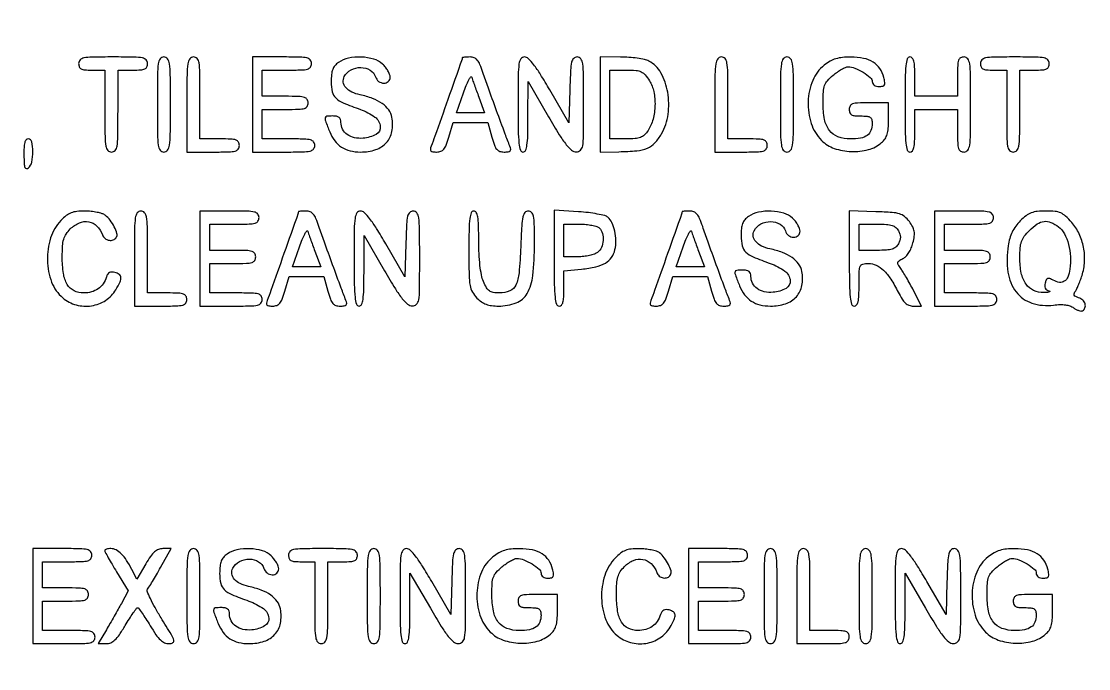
# Model space of a CAD drawing. Extents: x 0 to 1066, y 0 to 761.
# Drawn here: x 834.96 to 862.5, y 663.21 to 679.92 of the extents above; entities that cross this region are included whole.
import ezdxf

# ---------------------------------------------------------------- set-up
doc = ezdxf.new("R2010")
doc.units = 0
doc.header["$MEASUREMENT"] = 0

msp = doc.modelspace()

# ---------------------------------------------------------------- linework, layer by layer
msp.add_lwpolyline([(183.390323, 95.266879, 0.000001), (192.989143, 95.254457, 0.000118)], format="xyb")
for points in [[(409.06215, 749.15415), (40.8618, 749.132981), (40.8618, 380.65769), (40.8618, 12.1824), (501.2973, 12.1824), (961.7328, 12.1824), (961.7328, 380.646631), (961.7328, 749.110861), (961.41555, 749.1633, 0.040886), (961.153339, 749.184871, 0.000002), (934.190609, 749.194398, 0.000089), (904.448031, 749.199508, 0.000054), (869.1804, 749.195529, -0.000029), (813.61687, 749.186499, -0.000004), (696.10453, 749.175037, -0.000004), (556.774728, 749.163736, -0.000004)], [(836.4402, 678.8304, 0.094959), (836.456763, 678.743974, 0.184152), (836.50365, 678.692925, 0.098846), (836.596639, 678.66753, 0.017388), (836.7786, 678.6612), (837.117, 678.6612), (837.117, 677.6037, 0.002827), (837.120731, 676.943741, 0.036854), (837.141534, 676.699537, 0.138781), (837.192794, 676.589068, 0.218517), (837.2862, 676.5462, 0.218517), (837.379606, 676.589068, 0.138781), (837.430866, 676.699537, 0.036854), (837.451669, 676.943741, 0.002827), (837.4554, 677.6037), (837.4554, 678.6612), (837.8361, 678.6612, 0.013964), (838.045858, 678.667059, 0.090841), (838.148063, 678.69175, 0.188085), (838.198634, 678.742795, 0.102588), (838.2168, 678.8304, 0.193568), (838.179602, 678.922885, 0.15568), (838.084613, 678.974421, 0.043488), (837.875605, 678.995667, 0.003595), (837.3285, 678.9996, 0.003595), (836.781395, 678.995667, 0.043488), (836.572388, 678.974421, 0.15568), (836.477398, 678.922885, 0.193568)], [(838.4706, 677.7729, 0.002322), (838.474189, 677.000038, 0.031956), (838.494667, 676.720687, 0.123223), (838.545478, 676.594309, 0.240299), (838.6398, 676.5462, 0.240299), (838.734122, 676.594309, 0.123223), (838.784933, 676.720687, 0.031956), (838.805411, 677.000038, 0.002322), (838.809, 677.7729, 0.002322), (838.805411, 678.545762, 0.031956), (838.784933, 678.825112, 0.123223), (838.734122, 678.951491, 0.240299), (838.6398, 678.9996, 0.240299), (838.545478, 678.951491, 0.123223), (838.494667, 678.825112, 0.031956), (838.474189, 678.545762, 0.002322)], [(839.232, 677.7729), (839.232, 676.5462), (839.9088, 676.5462, 0.005351), (840.314978, 676.550547, 0.055952), (840.47985, 676.572637, 0.176663), (840.55606, 676.624184, 0.157888), (840.5856, 676.7154, 0.12648), (840.562532, 676.805132, 0.188641), (840.501, 676.8564, 0.072107), (840.371698, 676.879633, 0.008455), (840.078, 676.8846), (839.5704, 676.8846), (839.5704, 677.9421, 0.002827), (839.566669, 678.602059, 0.036854), (839.545866, 678.846262, 0.138781), (839.494606, 678.956732, 0.218517), (839.4012, 678.9996, 0.240299), (839.306878, 678.951491, 0.123223), (839.256067, 678.825112, 0.031956), (839.235589, 678.545762, 0.002322)], [(840.924, 677.7729), (840.924, 676.5462), (841.7277, 676.5462, 0.004147), (842.218409, 676.55027, 0.047763), (842.409788, 676.571803, 0.16431), (842.497194, 676.623393, 0.179874), (842.5314, 676.7154, 0.157888), (842.50186, 676.806616, 0.176663), (842.42565, 676.858162, 0.055952), (842.260778, 676.880253, 0.005351), (841.8546, 676.8846), (841.1778, 676.8846), (841.1778, 677.2653), (841.1778, 677.646), (841.77, 677.646, 0.006583), (842.119892, 677.650607, 0.063075), (842.267025, 677.673193, 0.183695), (842.33587, 677.724626, 0.142406), (842.3622, 677.8152, 0.142406), (842.33587, 677.905774, 0.183695), (842.267025, 677.957207, 0.063075), (842.119892, 677.979793, 0.006583), (841.77, 677.9844), (841.1778, 677.9844), (841.1778, 678.3228), (841.1778, 678.6612), (841.8123, 678.6612, 0.005909), (842.190326, 678.665667, 0.059311), (842.346338, 678.68799, 0.180365), (842.418856, 678.739488, 0.150217), (842.4468, 678.8304, 0.17273), (842.414127, 678.922157, 0.168559), (842.330475, 678.97375, 0.050222), (842.147922, 678.995449, 0.004487), (841.6854, 678.9996), (840.924, 678.9996)], [(843.14475, 678.857944, 0.064007), (843.051952, 678.773732, 0.085808), (842.994151, 678.676165, 0.066535), (842.963634, 678.546274, 0.024477), (842.9544, 678.357758, 0.055339), (842.983037, 678.099812, 0.149321), (843.073273, 677.941324, 0.090969), (843.267044, 677.815662, 0.013145), (843.708497, 677.645657, -0.070637), (844.082995, 677.449569, -0.215768), (844.222751, 677.206824, -0.299828), (844.114996, 677.002464, -0.104684), (843.781204, 676.90127, -0.073735), (843.554738, 676.915205, -0.104161), (843.370447, 676.996673, -0.119079), (843.251123, 677.135512, -0.118782), (843.2082, 677.313643, 0.082235), (843.195746, 677.388852, 0.147435), (843.159633, 677.439334, 0.119852), (843.095424, 677.467894, 0.045016), (842.9967, 677.4768, 0.028442), (842.842293, 677.46801, 0.327023), (842.800192, 677.429113, 0.139119), (842.806829, 677.349942, 0.005125), (842.916689, 677.067001, 0.065244), (843.045477, 676.837252, 0.088006), (843.218842, 676.674438, 0.085852), (843.44114, 676.578565, 0.059042), (843.714273, 676.5462, 0.079385), (844.103477, 676.608386, 0.130563), (844.381288, 676.789024, 0.137881), (844.523428, 677.075502, 0.093265), (844.523628, 677.442247, 0.114024), (844.440095, 677.633128, 0.079467), (844.27107, 677.797886, 0.063948), (844.021722, 677.9297, 0.038754), (843.700566, 678.022434, -0.060203), (843.483887, 678.095177, -0.103319), (843.332806, 678.210045, -0.141227), (843.268442, 678.348835, -0.162669), (843.292878, 678.492146, -0.149104), (843.466637, 678.665203, -0.123853), (843.721031, 678.727698, -0.133716), (843.960353, 678.6611, -0.183571), (844.097873, 678.487672, 0.153609), (844.179787, 678.371012, 0.157876), (844.312816, 678.323861, 0.194842), (844.428796, 678.367172, 0.210147), (844.4772, 678.477253, 0.093821), (844.463533, 678.549446, 0.037607), (844.419683, 678.64037, 0.035541), (844.356323, 678.733863, 0.037508), (844.281397, 678.815653, 0.118482), (844.05567, 678.944394, 0.061394), (843.733323, 678.996356, 0.060569), (843.401156, 678.968454, 0.10142)], [(846.338395, 678.97845, -0.084799), (846.331891, 678.940434, -0.000052), (845.96592, 677.901662, -0.000388), (845.630376, 676.951928, -0.009822), (845.533375, 676.69425, 0.060048), (845.513783, 676.620519, 0.230938), (845.528032, 676.576662, 0.170663), (845.576125, 676.552554, 0.031659), (845.676379, 676.5462, 0.086283), (845.784494, 676.564997, 0.134827), (845.861323, 676.618959, 0.082591), (845.923396, 676.72597, 0.018432), (845.990868, 676.9269), (846.103276, 677.3076), (846.548243, 677.3076), (846.993211, 677.3076), (847.0998, 676.9269, 0.017944), (847.165185, 676.72199, 0.087286), (847.225412, 676.616531, 0.141822), (847.302634, 676.564152, 0.078722), (847.415946, 676.5462, 0.029308), (847.521092, 676.552368, 0.166988), (847.570822, 676.576276, 0.236769), (847.585664, 676.620066, 0.061225), (847.56589, 676.69425, -0.006965), (847.443601, 677.010606, -0.001209), (847.222345, 677.61204, -0.001323), (847.002617, 678.218787, -0.005089), (846.870852, 678.59775, 0.017403), (846.792081, 678.8075, 0.074917), (846.723322, 678.921275, 0.125362), (846.643616, 678.979172, 0.094981), (846.537049, 678.9996, 0.00999), (846.460884, 678.998078, 0.016528), (846.396752, 678.993387, 0.010464), (846.345648, 678.986862, 0.371455)], [(847.7766, 677.7729, 0.003213), (847.780928, 677.099379, 0.022561), (847.799938, 676.7718, 0.049302), (847.835853, 676.596077, 0.328801), (847.9035, 676.5462, 0.295501), (847.968872, 676.588531, 0.070336), (848.006606, 676.719231, 0.029944), (848.02664, 676.966794, 0.004715), (848.032237, 677.45565), (848.034074, 678.3651), (848.560987, 677.458957, 0.006242), (848.840361, 676.992024, 0.029041), (849.020082, 676.734737, 0.052989), (849.157326, 676.594238, 0.170079), (849.27825, 676.549507, 0.199339), (849.386531, 676.592273, 0.163117), (849.444225, 676.703706, 0.036571), (849.465304, 676.962581, 0.002034), (849.4686, 677.7729, 0.002367), (849.464969, 678.540072, 0.031318), (849.444584, 678.822383, 0.117824), (849.394777, 678.951077, 0.246563), (849.30236, 678.9996, 0.195513), (849.211555, 678.962682, 0.145553), (849.158252, 678.867256, 0.043894), (849.130739, 678.660993, 0.004128), (849.11201, 678.149718), (849.0879, 677.299836), (848.594717, 678.149718, 0.007787), (848.354638, 678.548983, 0.025041), (848.177801, 678.80361, 0.035073), (848.039947, 678.958518, 0.195814), (847.939067, 678.9996, 0.254619), (847.849061, 678.950588, 0.110911), (847.800551, 678.818758, 0.030502), (847.780287, 678.532586, 0.002427)], [(849.8916, 677.7729), (849.8916, 676.5462), (850.37805, 676.554633, 0.018847), (850.84102, 676.580133, 0.076273), (851.114429, 676.648481, 0.107083), (851.305618, 676.782269, 0.057946), (851.475822, 677.015164, 0.09461), (851.646813, 677.519818, 0.077415), (851.637401, 678.090431, 0.083451), (851.461767, 678.590865, 0.148656), (851.151584, 678.892603, 0.065462), (851.03924, 678.933066, 0.01784), (850.853259, 678.966774, 0.017725), (850.637631, 678.990191, 0.017594), (850.42035, 678.998353), (849.8916, 678.9996)], [(852.8526, 677.7729), (852.8526, 676.5462), (853.5294, 676.5462, 0.005351), (853.935578, 676.550547, 0.055952), (854.10045, 676.572637, 0.176663), (854.17666, 676.624184, 0.157888), (854.2062, 676.7154, 0.12648), (854.183132, 676.805132, 0.188641), (854.1216, 676.8564, 0.072107), (853.992298, 676.879633, 0.008455), (853.6986, 676.8846), (853.191, 676.8846), (853.191, 677.9421, 0.002827), (853.187269, 678.602059, 0.036854), (853.166466, 678.846262, 0.138781), (853.115206, 678.956732, 0.218517), (853.0218, 678.9996, 0.240299), (852.927478, 678.951491, 0.123223), (852.876667, 678.825112, 0.031956), (852.856189, 678.545762, 0.002322)], [(854.5446, 677.7729, 0.002322), (854.548189, 677.000038, 0.031956), (854.568667, 676.720687, 0.123223), (854.619478, 676.594309, 0.240299), (854.7138, 676.5462, 0.240299), (854.808122, 676.594309, 0.123223), (854.858933, 676.720687, 0.031956), (854.879411, 677.000038, 0.002322), (854.883, 677.7729, 0.002322), (854.879411, 678.545762, 0.031956), (854.858933, 678.825112, 0.123223), (854.808122, 678.951491, 0.240299), (854.7138, 678.9996, 0.240299), (854.619478, 678.951491, 0.123223), (854.568667, 678.825112, 0.031956), (854.548189, 678.545762, 0.002322)], [(855.674128, 678.787743, 0.129246), (855.378005, 678.395097, 0.088626), (855.259813, 677.846792, 0.087215), (855.338365, 677.283133, 0.118789), (855.60516, 676.846931, 0.112618), (855.933624, 676.640494, 0.075265), (856.371735, 676.557795, 0.075304), (856.814452, 676.608485, 0.113008), (857.156323, 676.790566, 0.065979), (857.244155, 676.889789, 0.074329), (857.298872, 677.004691, 0.054743), (857.327767, 677.157684, 0.019325), (857.3364, 677.380973), (857.3364, 677.8152), (856.8288, 677.8152, 0.008455), (856.535102, 677.810233, 0.072107), (856.4058, 677.787, 0.188641), (856.344268, 677.735732, 0.12648), (856.3212, 677.646, 0.087745), (856.336199, 677.561192, 0.177212), (856.379363, 677.510036, 0.10769), (856.462966, 677.483753, 0.022514), (856.6173, 677.4768, -0.021714), (856.779385, 677.469758, -0.124268), (856.860065, 677.441751, -0.187079), (856.900495, 677.385064, -0.062494), (856.9134, 677.28222, -0.091498), (856.879763, 677.099947, -0.148314), (856.783974, 676.976386, -0.113347), (856.613888, 676.906247, -0.041372), (856.35272, 676.8846, -0.086758), (856.030134, 676.940999, -0.145015), (855.809923, 677.102975, -0.116882), (855.683979, 677.388149, -0.045825), (855.6444, 677.819089, -0.015089), (855.653047, 678.105568, -0.073154), (855.686295, 678.264358, -0.095003), (855.759751, 678.386379, -0.035007), (855.904691, 678.52678, -0.021479), (856.013486, 678.610617, -0.024071), (856.125126, 678.681463, -0.024321), (856.224991, 678.732028, -0.105406), (856.289592, 678.7458, -0.095864), (856.466927, 678.711484, -0.042073), (856.681496, 678.603465, -0.039621), (856.863919, 678.470547, -0.218876), (856.9134, 678.362927, 0.137225), (856.926937, 678.314532, 0.104143), (856.964796, 678.274139, 0.087371), (857.022339, 678.247335, 0.065501), (857.091771, 678.2382, 0.051376), (857.184748, 678.247779, 0.224479), (857.227699, 678.280225, 0.158116), (857.23838, 678.342988, 0.023398), (857.213542, 678.47085, 0.090086), (857.111294, 678.70084, 0.105062), (856.938833, 678.865882, 0.089301), (856.69028, 678.963988, 0.048933), (856.3635, 678.996781, 0.02471), (856.144034, 678.986418, 0.049497), (855.973912, 678.952729, 0.05494), (855.825439, 678.889221, 0.038421)], [(857.7594, 677.7729, 0.003213), (857.763728, 677.099379, 0.022561), (857.782738, 676.7718, 0.049302), (857.818653, 676.596077, 0.328801), (857.8863, 676.5462, 0.232029), (857.948037, 676.57648, 0.108427), (857.987169, 676.659, 0.047315), (858.007901, 676.814857, 0.00942), (858.0132, 677.0961), (858.0132, 677.646), (858.5631, 677.646), (859.113, 677.646), (859.113, 677.0961, 0.007414), (859.117771, 676.77432, 0.067313), (859.140658, 676.636088, 0.186514), (859.192013, 676.570904, 0.134481), (859.2822, 676.5462, 0.240299), (859.376522, 676.594309, 0.123223), (859.427333, 676.720687, 0.031956), (859.447811, 677.000038, 0.002322), (859.4514, 677.7729, 0.002322), (859.447811, 678.545762, 0.031956), (859.427333, 678.825112, 0.123223), (859.376522, 678.951491, 0.240299), (859.2822, 678.9996, 0.12648), (859.192468, 678.976532, 0.188641), (859.1412, 678.915, 0.072107), (859.117967, 678.785698, 0.008455), (859.113, 678.492), (859.113, 677.9844), (858.5631, 677.9844), (858.0132, 677.9844), (858.0132, 678.492, 0.010614), (858.007747, 678.748841, 0.050675), (857.986763, 678.89385, 0.113455), (857.947468, 678.97103, 0.222027), (857.8863, 678.9996, 0.328801), (857.818653, 678.949723, 0.049302), (857.782738, 678.774, 0.022561), (857.763728, 678.446421, 0.003213)], [(859.7052, 678.8304, 0.094959), (859.721763, 678.743974, 0.184152), (859.76865, 678.692925, 0.098846), (859.861639, 678.66753, 0.017388), (860.0436, 678.6612), (860.382, 678.6612), (860.382, 677.6037, 0.002827), (860.385731, 676.943741, 0.036854), (860.406534, 676.699537, 0.138781), (860.457794, 676.589068, 0.218517), (860.5512, 676.5462, 0.218517), (860.644606, 676.589068, 0.138781), (860.695866, 676.699537, 0.036854), (860.716669, 676.943741, 0.002827), (860.7204, 677.6037), (860.7204, 678.6612), (861.1011, 678.6612, 0.013964), (861.310858, 678.667059, 0.090841), (861.413063, 678.69175, 0.188085), (861.463634, 678.742795, 0.102588), (861.4818, 678.8304, 0.193568), (861.444602, 678.922885, 0.15568), (861.349613, 678.974421, 0.043488), (861.140605, 678.995667, 0.003595), (860.5935, 678.9996, 0.003595), (860.046395, 678.995667, 0.043488), (859.837388, 678.974421, 0.15568), (859.742398, 678.922885, 0.193568)], [(846.764555, 677.96325), (846.914344, 677.5614), (846.552038, 677.5614), (846.189732, 677.5614), (846.367543, 678.075818, -0.011999), (846.438293, 678.265624, -0.026422), (846.503317, 678.406059, -0.047278), (846.553634, 678.482701, -0.601846), (846.58006, 678.477668, 0.009837), (846.601896, 678.411495, 0.001488), (846.648571, 678.280123, 0.001668), (846.704662, 678.125356, 0.001442)], [(851.166553, 678.38625, -0.090931), (851.278874, 678.104531, -0.056823), (851.308935, 677.749609, -0.056208), (851.258025, 677.391788, -0.081785), (851.12923, 677.100909, -0.053857), (851.035967, 676.987366, -0.102503), (850.936965, 676.923735, -0.073821), (850.799288, 676.893009, -0.018052), (850.56645, 676.8846), (850.1454, 676.8846), (850.1454, 677.7729), (850.1454, 678.6612), (850.569643, 678.6612, -0.017821), (850.819618, 678.652288, -0.090339), (850.954117, 678.617735, -0.111314), (851.053876, 678.541366, -0.033754)], [(835.027887, 676.464613, 0.009264), (835.035232, 676.24619, 0.072827), (835.055098, 676.146933, 0.300554), (835.092013, 676.119222, 0.190435), (835.145011, 676.136571, 0.174687), (835.23248, 676.28511, 0.048732), (835.256821, 676.55813, 0.050664), (835.228894, 676.811656, 0.353693), (835.138676, 676.8846, 0.226957), (835.085249, 676.859032, 0.105432), (835.049726, 676.788754, 0.053591), (835.030744, 676.663859, 0.014711)], [(835.983829, 674.77892, 0.114205), (835.715961, 674.32854, 0.083506), (835.633034, 673.750564, 0.085163), (835.743564, 673.188094, 0.127519), (836.032003, 672.782027, 0.108551), (836.377866, 672.600535, 0.105254), (836.772005, 672.577943, 0.106878), (837.136422, 672.717373, 0.11522), (837.399118, 672.992112, 0.021165), (837.507799, 673.195261, 0.127063), (837.530965, 673.311849, 0.232712), (837.488227, 673.387558, 0.086167), (837.373743, 673.439743, 0.067058), (837.296889, 673.449155, 0.120753), (837.235762, 673.433391, 0.12276), (837.189509, 673.391409, 0.07065), (837.156701, 673.323211, -0.072622), (837.070576, 673.145971, -0.089596), (836.942095, 673.015059, -0.08774), (836.773631, 672.935538, -0.066597), (836.570787, 672.9084, -0.114856), (836.320675, 672.966622, -0.145297), (836.147122, 673.127008, -0.099183), (836.047515, 673.409934, -0.035212), (836.0172, 673.839869, -0.014703), (836.025529, 674.123043, -0.055361), (836.055425, 674.297821, -0.07729), (836.116879, 674.430312, -0.049247), (836.224855, 674.561945, -0.096703), (836.458425, 674.719212, -0.146157), (836.700427, 674.745824, -0.15206), (836.910632, 674.63571, -0.107279), (837.056138, 674.41005, 0.127947), (837.122411, 674.315926, 0.131147), (837.22556, 674.267114, 0.142401), (837.332876, 674.278066, 0.159485), (837.412019, 674.344852, 0.211029), (837.426163, 674.446973, 0.047286), (837.360619, 674.614549, 0.046742), (837.252502, 674.78671, 0.065556), (837.124331, 674.914959, 0.088545), (837.047229, 674.954919, 0.025252), (836.916136, 674.988536, 0.02458), (836.761706, 675.012094, 0.023821), (836.604078, 675.020709, 0.026305), (836.39403, 675.011119, 0.068477), (836.247186, 674.975966, 0.074054), (836.122048, 674.904392, 0.034872)], [(837.8784, 673.7967), (837.8784, 672.57), (838.5552, 672.57, 0.005351), (838.961378, 672.574347, 0.055952), (839.12625, 672.596437, 0.176663), (839.20246, 672.647984, 0.157888), (839.232, 672.7392, 0.12648), (839.208932, 672.828932, 0.188641), (839.1474, 672.8802, 0.072107), (839.018098, 672.903433, 0.008455), (838.7244, 672.9084), (838.2168, 672.9084), (838.2168, 673.9659, 0.002827), (838.213069, 674.625859, 0.036854), (838.192266, 674.870062, 0.138781), (838.141006, 674.980532, 0.218517), (838.0476, 675.0234, 0.240299), (837.953278, 674.975291, 0.123223), (837.902467, 674.848912, 0.031956), (837.881989, 674.569562, 0.002322)], [(839.5704, 673.7967), (839.5704, 672.57), (840.3741, 672.57, 0.004147), (840.864809, 672.57407, 0.047763), (841.056188, 672.595603, 0.16431), (841.143594, 672.647193, 0.179874), (841.1778, 672.7392, 0.157888), (841.14826, 672.830416, 0.176663), (841.07205, 672.881962, 0.055952), (840.907178, 672.904053, 0.005351), (840.501, 672.9084), (839.8242, 672.9084), (839.8242, 673.2891), (839.8242, 673.6698), (840.4164, 673.6698, 0.006583), (840.766292, 673.674407, 0.063075), (840.913425, 673.696993, 0.183695), (840.98227, 673.748426, 0.142406), (841.0086, 673.839, 0.142406), (840.98227, 673.929574, 0.183695), (840.913425, 673.981007, 0.063075), (840.766292, 674.003593, 0.006583), (840.4164, 674.0082), (839.8242, 674.0082), (839.8242, 674.3466), (839.8242, 674.685), (840.4587, 674.685, 0.005909), (840.836726, 674.689467, 0.059311), (840.992738, 674.71179, 0.180365), (841.065256, 674.763288, 0.150217), (841.0932, 674.8542, 0.17273), (841.060527, 674.945957, 0.168559), (840.976875, 674.99755, 0.050222), (840.794322, 675.019249, 0.004487), (840.3318, 675.0234), (839.5704, 675.0234)], [(842.108395, 675.00225, -0.084799), (842.101891, 674.964234, -0.000052), (841.73592, 673.925462, -0.000388), (841.400376, 672.975728, -0.009822), (841.303375, 672.71805, 0.060048), (841.283783, 672.644319, 0.230938), (841.298032, 672.600462, 0.170663), (841.346125, 672.576354, 0.031659), (841.446379, 672.57, 0.086283), (841.554494, 672.588797, 0.134827), (841.631323, 672.642759, 0.082591), (841.693396, 672.74977, 0.018432), (841.760868, 672.9507), (841.873276, 673.3314), (842.318243, 673.3314), (842.763211, 673.3314), (842.8698, 672.9507, 0.017944), (842.935185, 672.74579, 0.087286), (842.995412, 672.640331, 0.141822), (843.072634, 672.587952, 0.078722), (843.185946, 672.57, 0.029308), (843.291092, 672.576168, 0.166988), (843.340822, 672.600076, 0.236769), (843.355664, 672.643866, 0.061225), (843.33589, 672.71805, -0.006965), (843.213601, 673.034406, -0.001209), (842.992345, 673.63584, -0.001323), (842.772617, 674.242587, -0.005089), (842.640852, 674.62155, 0.017403), (842.562081, 674.8313, 0.074917), (842.493322, 674.945075, 0.125362), (842.413616, 675.002972, 0.094981), (842.307049, 675.0234, 0.00999), (842.230884, 675.021878, 0.016528), (842.166752, 675.017187, 0.010464), (842.115648, 675.010662, 0.371455)], [(843.5466, 673.7967, 0.003213), (843.550928, 673.123179, 0.022561), (843.569938, 672.7956, 0.049302), (843.605853, 672.619877, 0.328801), (843.6735, 672.57, 0.295501), (843.738872, 672.612331, 0.070336), (843.776606, 672.743031, 0.029944), (843.79664, 672.990594, 0.004715), (843.802237, 673.47945), (843.804074, 674.3889), (844.330987, 673.482757, 0.006242), (844.610361, 673.015824, 0.029041), (844.790082, 672.758537, 0.052989), (844.927326, 672.618038, 0.170079), (845.04825, 672.573307, 0.199339), (845.156531, 672.616073, 0.163117), (845.214225, 672.727506, 0.036571), (845.235304, 672.986381, 0.002034), (845.2386, 673.7967, 0.002367), (845.234969, 674.563872, 0.031318), (845.214584, 674.846183, 0.117824), (845.164777, 674.974877, 0.246563), (845.07236, 675.0234, 0.195513), (844.981555, 674.986482, 0.145553), (844.928252, 674.891056, 0.043894), (844.900739, 674.684793, 0.004128), (844.88201, 674.173518), (844.8579, 673.323636), (844.364717, 674.173518, 0.007787), (844.124638, 674.572783, 0.025041), (843.947801, 674.82741, 0.035073), (843.809947, 674.982318, 0.195814), (843.709067, 675.0234, 0.254619), (843.619061, 674.974388, 0.110911), (843.570551, 674.842558, 0.030502), (843.550287, 674.556386, 0.002427)], [(846.5076, 674.004355, 0.003964), (846.512625, 673.370502, 0.037977), (846.53737, 673.101631, 0.086932), (846.59729, 672.932839, 0.067817), (846.715255, 672.777655, 0.045287), (846.832429, 672.67998, 0.061733), (846.954229, 672.616405, 0.057123), (847.095102, 672.581388, 0.032389), (847.270716, 672.57, 0.091481), (847.728483, 672.65446, 0.171956), (848.011283, 672.895325, 0.107033), (848.159319, 673.35513, 0.02456), (848.1996, 674.174683, 0.004091), (848.195458, 674.680882, 0.042042), (848.174504, 674.888879, 0.139542), (848.126241, 674.985871, 0.210994), (848.041267, 675.0234, 0.224554), (847.954766, 674.982489, 0.120063), (847.902404, 674.873607, 0.038088), (847.87161, 674.643674, 0.003955), (847.844825, 674.098462, -0.011778), (847.80115, 673.42471, -0.086058), (847.718304, 673.113262, -0.186836), (847.562586, 672.962354, -0.100409), (847.296624, 672.9084, -0.036356), (847.134866, 672.920177, -0.118728), (847.035954, 672.959881, -0.110433), (846.961963, 673.042102, -0.02926), (846.883983, 673.201783, -0.051176), (846.832426, 673.372361, -0.018965), (846.794064, 673.620597, -0.016895), (846.769492, 673.92099, -0.011958), (846.7614, 674.259283, 0.005918), (846.756605, 674.664443, 0.03524), (846.736738, 674.874897, 0.084231), (846.698549, 674.985437, 0.274093), (846.6345, 675.0234, 0.308918), (846.568315, 674.978195, 0.062189), (846.531384, 674.832409, 0.026926), (846.512083, 674.557339, 0.004053)], [(848.7072, 673.807826, 0.003177), (848.711521, 673.127844, 0.022367), (848.730518, 672.797454, 0.048715), (848.76638, 672.620102, 0.329705), (848.8341, 672.57, 0.208378), (848.894443, 672.59629, 0.11961), (848.933931, 672.666727, 0.055661), (848.955306, 672.797799, 0.012613), (848.961, 673.023464), (848.961, 673.476928), (849.41595, 673.523883, 0.029754), (849.781721, 673.583788, 0.076952), (850.029788, 673.681557, 0.106873), (850.187828, 673.826432, 0.100256), (850.276412, 674.02692, 0.058942), (850.299383, 674.259486, 0.048856), (850.27034, 674.506741, 0.051542), (850.199041, 674.723671, 0.114883), (850.094597, 674.861257, 0.111025), (850.011135, 674.903819, 0.015594), (849.821166, 674.94615, 0.017167), (849.589529, 674.982044, 0.01383), (849.338635, 675.005128), (848.7072, 675.045651)], [(852.006595, 675.00225, -0.084799), (852.000091, 674.964234, -0.000052), (851.63412, 673.925462, -0.000388), (851.298576, 672.975728, -0.009822), (851.201575, 672.71805, 0.060048), (851.181983, 672.644319, 0.230938), (851.196232, 672.600462, 0.170663), (851.244325, 672.576354, 0.031659), (851.344579, 672.57, 0.086283), (851.452694, 672.588797, 0.134827), (851.529523, 672.642759, 0.082591), (851.591596, 672.74977, 0.018432), (851.659068, 672.9507), (851.771476, 673.3314), (852.216443, 673.3314), (852.661411, 673.3314), (852.768, 672.9507, 0.017944), (852.833385, 672.74579, 0.087286), (852.893612, 672.640331, 0.141822), (852.970834, 672.587952, 0.078722), (853.084146, 672.57, 0.029308), (853.189292, 672.576168, 0.166988), (853.239022, 672.600076, 0.236769), (853.253864, 672.643866, 0.061225), (853.23409, 672.71805, -0.006965), (853.111801, 673.034406, -0.001209), (852.890545, 673.63584, -0.001323), (852.670817, 674.242587, -0.005089), (852.539052, 674.62155, 0.017403), (852.460281, 674.8313, 0.074917), (852.391522, 674.945075, 0.125362), (852.311816, 675.002972, 0.094981), (852.205249, 675.0234, 0.00999), (852.129084, 675.021878, 0.016528), (852.064952, 675.017187, 0.010464), (852.013848, 675.010662, 0.371455)], [(853.71975, 674.881744, 0.064007), (853.626952, 674.797532, 0.085808), (853.569151, 674.699965, 0.066535), (853.538634, 674.570074, 0.024477), (853.5294, 674.381558, 0.055339), (853.558037, 674.123612, 0.149321), (853.648273, 673.965124, 0.090969), (853.842044, 673.839462, 0.013145), (854.283497, 673.669457, -0.070637), (854.657995, 673.473369, -0.215768), (854.797751, 673.230624, -0.299828), (854.689996, 673.026264, -0.104684), (854.356204, 672.92507, -0.073735), (854.129738, 672.939005, -0.104161), (853.945447, 673.020473, -0.119079), (853.826123, 673.159312, -0.118782), (853.7832, 673.337443, 0.082235), (853.770746, 673.412652, 0.147435), (853.734633, 673.463134, 0.119852), (853.670424, 673.491694, 0.045016), (853.5717, 673.5006, 0.028442), (853.417293, 673.49181, 0.327023), (853.375192, 673.452913, 0.139119), (853.381829, 673.373742, 0.005125), (853.491689, 673.090801, 0.065244), (853.620477, 672.861052, 0.088006), (853.793842, 672.698238, 0.085852), (854.01614, 672.602365, 0.059042), (854.289273, 672.57, 0.079385), (854.678477, 672.632186, 0.130563), (854.956288, 672.812824, 0.137881), (855.098428, 673.099302, 0.093265), (855.098628, 673.466047, 0.114024), (855.015095, 673.656928, 0.079467), (854.84607, 673.821686, 0.063948), (854.596722, 673.9535, 0.038754), (854.275566, 674.046234, -0.060203), (854.058887, 674.118977, -0.103319), (853.907806, 674.233845, -0.141227), (853.843442, 674.372635, -0.162669), (853.867878, 674.515946, -0.149104), (854.041637, 674.689003, -0.123853), (854.296031, 674.751498, -0.133716), (854.535353, 674.6849, -0.183571), (854.672873, 674.511472, 0.153609), (854.754787, 674.394812, 0.157876), (854.887816, 674.347661, 0.194842), (855.003796, 674.390972, 0.210147), (855.0522, 674.501053, 0.093821), (855.038533, 674.573246, 0.037607), (854.994683, 674.66417, 0.035541), (854.931323, 674.757663, 0.037508), (854.856397, 674.839453, 0.118482), (854.63067, 674.968194, 0.061394), (854.308323, 675.020156, 0.060569), (853.976156, 674.992254, 0.10142)], [(856.3212, 673.800121, 0.003202), (856.325526, 673.124613, 0.022501), (856.344532, 672.79617, 0.049121), (856.38043, 672.619947, 0.329081), (856.4481, 672.57, 0.232029), (856.509837, 672.60028, 0.108427), (856.548969, 672.6828, 0.047315), (856.569701, 672.838657, 0.00942), (856.575, 673.1199, -0.00595), (856.579307, 673.481865, -0.096871), (856.605344, 673.599998, -0.238613), (856.67001, 673.653615, -0.056005), (856.814053, 673.6698, -0.111153), (857.015505, 673.624456, -0.081177), (857.20482, 673.493601, -0.058854), (857.39051, 673.266971, -0.025924), (857.582372, 672.92955, 0.021841), (857.682116, 672.750753, 0.069009), (857.76927, 672.645227, 0.100305), (857.861778, 672.589432, 0.085906), (857.974045, 672.57), (858.18525, 672.57), (857.979073, 672.97185, 0.006834), (857.891006, 673.137872, 0.006481), (857.796898, 673.304412, 0.006451), (857.709851, 673.44956, 0.022591), (857.648427, 673.539675, -0.02569), (857.581848, 673.638664, -0.192002), (857.572929, 673.693464, -0.198014), (857.604263, 673.73839, -0.027525), (857.705128, 673.795575, 0.089041), (857.783081, 673.853414, 0.046566), (857.857598, 673.949076, 0.042448), (857.920834, 674.069402, 0.038847), (857.965064, 674.202263, 0.026721), (857.999034, 674.378622, 0.076578), (857.997042, 674.503041, 0.082928), (857.958016, 674.615384, 0.035157), (857.871672, 674.750062, 0.057331), (857.749102, 674.88034, 0.10358), (857.620717, 674.949632, 0.055706), (857.425585, 674.984574, 0.007564), (857.010358, 675.005671), (856.3212, 675.030243)], [(858.5208, 673.7967), (858.5208, 672.57), (859.3245, 672.57, 0.004147), (859.815209, 672.57407, 0.047763), (860.006588, 672.595603, 0.16431), (860.093994, 672.647193, 0.179874), (860.1282, 672.7392, 0.157888), (860.09866, 672.830416, 0.176663), (860.02245, 672.881962, 0.055952), (859.857578, 672.904053, 0.005351), (859.4514, 672.9084), (858.7746, 672.9084), (858.7746, 673.2891), (858.7746, 673.6698), (859.3668, 673.6698, 0.006583), (859.716692, 673.674407, 0.063075), (859.863825, 673.696993, 0.183695), (859.93267, 673.748426, 0.142406), (859.959, 673.839, 0.142406), (859.93267, 673.929574, 0.183695), (859.863825, 673.981007, 0.063075), (859.716692, 674.003593, 0.006583), (859.3668, 674.0082), (858.7746, 674.0082), (858.7746, 674.3466), (858.7746, 674.685), (859.4091, 674.685, 0.005909), (859.787126, 674.689467, 0.059311), (859.943138, 674.71179, 0.180365), (860.015656, 674.763288, 0.150217), (860.0436, 674.8542, 0.17273), (860.010927, 674.945957, 0.168559), (859.927275, 674.99755, 0.050222), (859.744722, 675.019249, 0.004487), (859.2822, 675.0234), (858.5208, 675.0234)], [(860.731858, 674.768042, 0.038758), (860.614089, 674.630449, 0.043825), (860.524307, 674.481634, 0.042741), (860.460167, 674.31618, 0.033899), (860.418941, 674.128855, 0.071302), (860.41451, 673.445786, 0.129802), (860.627309, 672.933978, 0.15258), (861.034973, 672.645534, 0.112128), (861.589791, 672.595672, -0.025293), (861.757084, 672.609609, -0.042083), (861.898251, 672.602322, -0.050654), (862.014821, 672.574177, -0.074847), (862.107613, 672.524974, 0.036788), (862.174359, 672.482809, 0.045346), (862.242166, 672.4542, 0.051801), (862.301422, 672.441873, 0.165275), (862.340263, 672.450803, 0.168326), (862.402512, 672.527201, 0.16313), (862.405179, 672.626852, 0.135424), (862.344739, 672.722011, 0.107509), (862.238746, 672.782914, -0.042402), (862.165545, 672.813182, -0.135204), (862.127038, 672.848741, -0.20053), (862.120378, 672.889854, -0.108944), (862.143121, 672.936665, 0.053468), (862.17979, 672.994837, 0.012004), (862.228861, 673.101382, 0.012318), (862.279779, 673.227775, 0.011646), (862.325429, 673.358894, 0.064661), (862.391677, 673.717645, 0.061303), (862.366071, 674.08821, 0.062153), (862.252272, 674.43675, 0.070314), (862.059517, 674.73087, 0.026387), (861.902796, 674.891431, 0.082709), (861.777065, 674.973752, 0.080096), (861.629183, 675.012271, 0.023743), (861.394944, 675.0234, 0.024537), (861.169939, 675.012351, 0.06747), (861.015643, 674.975758, 0.07266), (860.883236, 674.901231, 0.031928)], [(849.87468, 674.58348, -0.13151), (849.953834, 674.446469, -0.084316), (849.9712, 674.262515, -0.084006), (849.926813, 674.082481, -0.128741), (849.82815, 673.956767, -0.079472), (849.746795, 673.913301, -0.027293), (849.617972, 673.876604, -0.026323), (849.469063, 673.850996, -0.027554), (849.32055, 673.841691), (848.961, 673.839), (848.961, 674.262), (848.961, 674.685), (849.36708, 674.685, -0.022886), (849.529985, 674.67754, -0.026473), (849.683696, 674.655178, -0.026952), (849.809895, 674.622781, -0.120635)], [(857.5902, 674.5158, -0.049536), (857.626362, 674.428426, -0.073486), (857.638453, 674.3466, -0.073486), (857.626362, 674.264774, -0.049536), (857.5902, 674.1774, -0.09537), (857.521305, 674.092475, -0.100861), (857.427066, 674.041233, -0.059921), (857.282032, 674.015248, -0.014397), (857.037323, 674.0082), (856.575, 674.0082), (856.575, 674.3466), (856.575, 674.685), (857.037323, 674.685, -0.014397), (857.282032, 674.677952, -0.059921), (857.427066, 674.651967, -0.100861), (857.521305, 674.600725, -0.09537)], [(861.719537, 674.615468, -0.108413), (861.869659, 674.436877, -0.055099), (861.977096, 674.162278, -0.051218), (862.028869, 673.842495, -0.054814), (862.012615, 673.526281, -0.05017), (861.957534, 673.320165, -0.156131), (861.86921, 673.208943, -0.19164), (861.745613, 673.182444, -0.081154), (861.582349, 673.238264, 0.034573), (861.493422, 673.27822, 0.174707), (861.439867, 673.278607, 0.199824), (861.402644, 673.245086, 0.04689), (861.373323, 673.164632, 0.065142), (861.364262, 673.092914, 0.111819), (861.377769, 673.034476, 0.124169), (861.413665, 672.991591, 0.092006), (861.469735, 672.964967, -0.155114), (861.492788, 672.950269, -0.520804), (861.488916, 672.935996, -0.064153), (861.435794, 672.924257, -0.013218), (861.33989, 672.918214, -0.120251), (861.078154, 672.97205, -0.13172), (860.880916, 673.139585, -0.101239), (860.759857, 673.423595, -0.050326), (860.7204, 673.814617, -0.018793), (860.730138, 674.073596, -0.065344), (860.76427, 674.23721, -0.077937), (860.835883, 674.370911, -0.03454), (860.967692, 674.522308, -0.047206), (861.168878, 674.688711, -0.118914), (861.345662, 674.755253, -0.131553), (861.521861, 674.730724, -0.064057)], [(842.534555, 673.98705), (842.684344, 673.5852), (842.322038, 673.5852), (841.959732, 673.5852), (842.137543, 674.099618, -0.011999), (842.208293, 674.289424, -0.026422), (842.273317, 674.429859, -0.047278), (842.323634, 674.506501, -0.601846), (842.35006, 674.501468, 0.009837), (842.371896, 674.435295, 0.001488), (842.418571, 674.303923, 0.001668), (842.474662, 674.149156, 0.001442)], [(852.432755, 673.98705), (852.582544, 673.5852), (852.220238, 673.5852), (851.857932, 673.5852), (852.035743, 674.099618, -0.011999), (852.106493, 674.289424, -0.026422), (852.171517, 674.429859, -0.047278), (852.221834, 674.506501, -0.601846), (852.24826, 674.501468, 0.009837), (852.270096, 674.435295, 0.001488), (852.316771, 674.303923, 0.001668), (852.372862, 674.149156, 0.001442)], [(835.2558, 665.0829), (835.2558, 663.8562), (836.0595, 663.8562, 0.004147), (836.550209, 663.86027, 0.047763), (836.741588, 663.881803, 0.16431), (836.828994, 663.933393, 0.179874), (836.8632, 664.0254, 0.157888), (836.83366, 664.116616, 0.176663), (836.75745, 664.168162, 0.055952), (836.592578, 664.190253, 0.005351), (836.1864, 664.1946), (835.5096, 664.1946), (835.5096, 664.5753), (835.5096, 664.956), (836.1018, 664.956, 0.006583), (836.451692, 664.960607, 0.063075), (836.598825, 664.983193, 0.183695), (836.66767, 665.034626, 0.142406), (836.694, 665.1252, 0.142406), (836.66767, 665.215774, 0.183695), (836.598825, 665.267207, 0.063075), (836.451692, 665.289793, 0.006583), (836.1018, 665.2944), (835.5096, 665.2944), (835.5096, 665.6328), (835.5096, 665.9712), (836.1441, 665.9712, 0.005909), (836.522126, 665.975667, 0.059311), (836.678138, 665.99799, 0.180365), (836.750656, 666.049488, 0.150217), (836.7786, 666.1404, 0.17273), (836.745927, 666.232157, 0.168559), (836.662275, 666.28375, 0.050222), (836.479722, 666.305449, 0.004487), (836.0172, 666.3096), (835.2558, 666.3096)], [(837.117, 666.257217, 0.12301), (837.125901, 666.221585, 0.003159), (837.205075, 666.075233, 0.006529), (837.301937, 665.904192, 0.00439), (837.416831, 665.711259), (837.716661, 665.217684), (837.541497, 664.896492, -0.002869), (837.459234, 664.747688, -0.001518), (837.355589, 664.564032, -0.00151), (837.248412, 664.376775, -0.002337), (837.154597, 664.21575), (836.942862, 663.8562), (837.152088, 663.8562, 0.105199), (837.269089, 663.881092, 0.085914), (837.375615, 663.952519, 0.052726), (837.49022, 664.087656, 0.014746), (837.639622, 664.3215, -0.006681), (837.749454, 664.499678, -0.010501), (837.84901, 664.649413, -0.004849), (837.936305, 664.772349, -0.254944), (837.961615, 664.784401, -0.226292), (837.986931, 664.770572, -0.004433), (838.074763, 664.646729, -0.009702), (838.174918, 664.496695, -0.006242), (838.285453, 664.319101, 0.014971), (838.434772, 664.088273, 0.051802), (838.550324, 663.953191, 0.083594), (838.657153, 663.88122, 0.106918), (838.772824, 663.8562, 0.130295), (838.871899, 663.882464, 0.351922), (838.896835, 663.94567, 0.060655), (838.833439, 664.086806, 0.002956), (838.565163, 664.525122, -0.011173), (838.41093, 664.786667, -0.01758), (838.291615, 665.018501, -0.011947), (838.206679, 665.210624, -0.293207), (838.216532, 665.265372, 0.047422), (838.254879, 665.315428, 0.003721), (838.34298, 665.458642, 0.005039), (838.445267, 665.631636, 0.003834), (838.553965, 665.82315), (838.825152, 666.3096), (838.613615, 666.3096, 0.093558), (838.499044, 666.287973, 0.088897), (838.397918, 666.225906, 0.059307), (838.295131, 666.109775, 0.018991), (838.170937, 665.915189), (837.939797, 665.520777), (837.81391, 665.767139, 0.025616), (837.675975, 666.006039, 0.052309), (837.540102, 666.17428, 0.070756), (837.405901, 666.275379, 0.126762), (837.273088, 666.3096, 0.031847), (837.213294, 666.305788, 0.049151), (837.162851, 666.294212, 0.063174), (837.127925, 666.277343, 0.253917)], [(839.232, 665.0829, 0.002322), (839.235589, 664.310038, 0.031956), (839.256067, 664.030688, 0.123223), (839.306878, 663.904309, 0.240299), (839.4012, 663.8562, 0.240299), (839.495522, 663.904309, 0.123223), (839.546333, 664.030688, 0.031956), (839.566811, 664.310038, 0.002322), (839.5704, 665.0829, 0.002322), (839.566811, 665.855762, 0.031956), (839.546333, 666.135112, 0.123223), (839.495522, 666.261491, 0.240299), (839.4012, 666.3096, 0.240299), (839.306878, 666.261491, 0.123223), (839.256067, 666.135112, 0.031956), (839.235589, 665.855762, 0.002322)], [(840.26835, 666.167944, 0.064007), (840.175552, 666.083732, 0.085808), (840.117751, 665.986165, 0.066535), (840.087234, 665.856274, 0.024477), (840.078, 665.667758, 0.055339), (840.106637, 665.409812, 0.149321), (840.196873, 665.251324, 0.090969), (840.390644, 665.125662, 0.013145), (840.832097, 664.955657, -0.070637), (841.206595, 664.759569, -0.215768), (841.346351, 664.516824, -0.299828), (841.238596, 664.312464, -0.104684), (840.904804, 664.21127, -0.073735), (840.678338, 664.225205, -0.104161), (840.494047, 664.306673, -0.119079), (840.374723, 664.445512, -0.118782), (840.3318, 664.623643, 0.082235), (840.319346, 664.698852, 0.147435), (840.283233, 664.749334, 0.119852), (840.219024, 664.777894, 0.045016), (840.1203, 664.7868, 0.028442), (839.965893, 664.77801, 0.327023), (839.923792, 664.739113, 0.139119), (839.930429, 664.659942, 0.005125), (840.040289, 664.377001, 0.065244), (840.169077, 664.147252, 0.088006), (840.342442, 663.984438, 0.085852), (840.56474, 663.888565, 0.059042), (840.837873, 663.8562, 0.079385), (841.227077, 663.918386, 0.130563), (841.504888, 664.099024, 0.137881), (841.647028, 664.385502, 0.093265), (841.647228, 664.752247, 0.114024), (841.563695, 664.943128, 0.079467), (841.39467, 665.107886, 0.063948), (841.145322, 665.2397, 0.038754), (840.824166, 665.332434, -0.060203), (840.607487, 665.405177, -0.103319), (840.456406, 665.520045, -0.141227), (840.392042, 665.658835, -0.162669), (840.416478, 665.802146, -0.149104), (840.590237, 665.975203, -0.123853), (840.844631, 666.037698, -0.133716), (841.083953, 665.9711, -0.183571), (841.221473, 665.797672, 0.153609), (841.303387, 665.681012, 0.157876), (841.436416, 665.633861, 0.194842), (841.552396, 665.677172, 0.210147), (841.6008, 665.787253, 0.093821), (841.587133, 665.859446, 0.037607), (841.543283, 665.95037, 0.035541), (841.479923, 666.043863, 0.037508), (841.404997, 666.125653, 0.118482), (841.17927, 666.254394, 0.061394), (840.856923, 666.306356, 0.060569), (840.524756, 666.278454, 0.10142)], [(841.8546, 666.1404, 0.094959), (841.871163, 666.053974, 0.184152), (841.91805, 666.002925, 0.098846), (842.011039, 665.97753, 0.017388), (842.193, 665.9712), (842.5314, 665.9712), (842.5314, 664.9137, 0.002827), (842.535131, 664.253741, 0.036854), (842.555934, 664.009537, 0.138781), (842.607194, 663.899068, 0.218517), (842.7006, 663.8562, 0.218517), (842.794006, 663.899068, 0.138781), (842.845266, 664.009537, 0.036854), (842.866069, 664.253741, 0.002827), (842.8698, 664.9137), (842.8698, 665.9712), (843.2505, 665.9712, 0.013964), (843.460258, 665.977059, 0.090841), (843.562463, 666.00175, 0.188085), (843.613034, 666.052795, 0.102588), (843.6312, 666.1404, 0.193568), (843.594002, 666.232885, 0.15568), (843.499013, 666.284421, 0.043488), (843.290005, 666.305667, 0.003595), (842.7429, 666.3096, 0.003595), (842.195795, 666.305667, 0.043488), (841.986788, 666.284421, 0.15568), (841.891798, 666.232885, 0.193568)], [(843.885, 665.0829, 0.002322), (843.888589, 664.310038, 0.031956), (843.909067, 664.030688, 0.123223), (843.959878, 663.904309, 0.240299), (844.0542, 663.8562, 0.240299), (844.148522, 663.904309, 0.123223), (844.199333, 664.030688, 0.031956), (844.219811, 664.310038, 0.002322), (844.2234, 665.0829, 0.002322), (844.219811, 665.855762, 0.031956), (844.199333, 666.135112, 0.123223), (844.148522, 666.261491, 0.240299), (844.0542, 666.3096, 0.240299), (843.959878, 666.261491, 0.123223), (843.909067, 666.135112, 0.031956), (843.888589, 665.855762, 0.002322)], [(844.731, 665.0829, 0.003213), (844.735328, 664.409379, 0.022561), (844.754338, 664.0818, 0.049302), (844.790253, 663.906077, 0.328801), (844.8579, 663.8562, 0.295501), (844.923272, 663.898531, 0.070336), (844.961006, 664.029231, 0.029944), (844.98104, 664.276794, 0.004715), (844.986637, 664.76565), (844.988474, 665.6751), (845.515387, 664.768957, 0.006242), (845.794761, 664.302024, 0.029041), (845.974482, 664.044737, 0.052989), (846.111726, 663.904238, 0.170079), (846.23265, 663.859507, 0.199339), (846.340931, 663.902273, 0.163117), (846.398625, 664.013706, 0.036571), (846.419704, 664.272581, 0.002034), (846.423, 665.0829, 0.002367), (846.419369, 665.850072, 0.031318), (846.398984, 666.132383, 0.117824), (846.349177, 666.261077, 0.246563), (846.25676, 666.3096, 0.195513), (846.165955, 666.272682, 0.145553), (846.112652, 666.177256, 0.043894), (846.085139, 665.970993, 0.004128), (846.06641, 665.459718), (846.0423, 664.609836), (845.549117, 665.459718, 0.007787), (845.309038, 665.858983, 0.025041), (845.132201, 666.11361, 0.035073), (844.994347, 666.268518, 0.195814), (844.893467, 666.3096, 0.254619), (844.803461, 666.260588, 0.110911), (844.754951, 666.128758, 0.030502), (844.734687, 665.842586, 0.002427)], [(847.129528, 666.097743, 0.129246), (846.833405, 665.705097, 0.088626), (846.715213, 665.156792, 0.087215), (846.793765, 664.593133, 0.118789), (847.06056, 664.156931, 0.112618), (847.389024, 663.950494, 0.075265), (847.827135, 663.867795, 0.075304), (848.269852, 663.918485, 0.113008), (848.611723, 664.100566, 0.065979), (848.699555, 664.199789, 0.074329), (848.754272, 664.314691, 0.054743), (848.783167, 664.467684, 0.019325), (848.7918, 664.690973), (848.7918, 665.1252), (848.2842, 665.1252, 0.008455), (847.990502, 665.120233, 0.072107), (847.8612, 665.097, 0.188641), (847.799668, 665.045732, 0.12648), (847.7766, 664.956, 0.087745), (847.791599, 664.871192, 0.177212), (847.834763, 664.820036, 0.10769), (847.918366, 664.793753, 0.022514), (848.0727, 664.7868, -0.021714), (848.234785, 664.779758, -0.124268), (848.315465, 664.751751, -0.187079), (848.355895, 664.695064, -0.062494), (848.3688, 664.59222, -0.091498), (848.335163, 664.409947, -0.148314), (848.239374, 664.286386, -0.113347), (848.069288, 664.216247, -0.041372), (847.80812, 664.1946, -0.086758), (847.485534, 664.250999, -0.145015), (847.265323, 664.412975, -0.116882), (847.139379, 664.698149, -0.045825), (847.0998, 665.129089, -0.015089), (847.108447, 665.415568, -0.073154), (847.141695, 665.574358, -0.095003), (847.215151, 665.696379, -0.035007), (847.360091, 665.83678, -0.021479), (847.468886, 665.920617, -0.024071), (847.580526, 665.991463, -0.024321), (847.680391, 666.042028, -0.105406), (847.744992, 666.0558, -0.095864), (847.922327, 666.021484, -0.042073), (848.136896, 665.913465, -0.039621), (848.319319, 665.780547, -0.218876), (848.3688, 665.672927, 0.137225), (848.382337, 665.624532, 0.104143), (848.420196, 665.584139, 0.087371), (848.477739, 665.557335, 0.065501), (848.547171, 665.5482, 0.051376), (848.640148, 665.557779, 0.224479), (848.683099, 665.590225, 0.158116), (848.69378, 665.652988, 0.023398), (848.668942, 665.78085, 0.090086), (848.566694, 666.01084, 0.105062), (848.394233, 666.175882, 0.089301), (848.14568, 666.273988, 0.048933), (847.8189, 666.306781, 0.02471), (847.599434, 666.296418, 0.049497), (847.429312, 666.262729, 0.05494), (847.280839, 666.199221, 0.038421)], [(850.281229, 666.06512, 0.114205), (850.013361, 665.61474, 0.083506), (849.930434, 665.036764, 0.085163), (850.040964, 664.474294, 0.127519), (850.329403, 664.068227, 0.108551), (850.675266, 663.886735, 0.105254), (851.069405, 663.864143, 0.106878), (851.433822, 664.003573, 0.11522), (851.696518, 664.278312, 0.021165), (851.805199, 664.481461, 0.127063), (851.828365, 664.598049, 0.232712), (851.785627, 664.673758, 0.086167), (851.671143, 664.725943, 0.067058), (851.594289, 664.735355, 0.120753), (851.533162, 664.719591, 0.12276), (851.486909, 664.677609, 0.07065), (851.454101, 664.609411, -0.072622), (851.367976, 664.432171, -0.089596), (851.239495, 664.301259, -0.08774), (851.071031, 664.221738, -0.066597), (850.868187, 664.1946, -0.114856), (850.618075, 664.252822, -0.145297), (850.444522, 664.413208, -0.099183), (850.344915, 664.696134, -0.035212), (850.3146, 665.126069, -0.014703), (850.322929, 665.409243, -0.055361), (850.352825, 665.584021, -0.07729), (850.414279, 665.716512, -0.049247), (850.522255, 665.848145, -0.096703), (850.755825, 666.005412, -0.146157), (850.997827, 666.032024, -0.15206), (851.208032, 665.92191, -0.107279), (851.353538, 665.69625, 0.127947), (851.419811, 665.602126, 0.131147), (851.52296, 665.553314, 0.142401), (851.630276, 665.564266, 0.159485), (851.709419, 665.631052, 0.211029), (851.723563, 665.733173, 0.047286), (851.658019, 665.900749, 0.046742), (851.549902, 666.07291, 0.065556), (851.421731, 666.201159, 0.088545), (851.344629, 666.241119, 0.025252), (851.213536, 666.274736, 0.02458), (851.059106, 666.298294, 0.023821), (850.901478, 666.306909, 0.026305), (850.69143, 666.297319, 0.068477), (850.544586, 666.262166, 0.074054), (850.419448, 666.190592, 0.034872)], [(852.1758, 665.0829), (852.1758, 663.8562), (852.9795, 663.8562, 0.004147), (853.470209, 663.86027, 0.047763), (853.661588, 663.881803, 0.16431), (853.748994, 663.933393, 0.179874), (853.7832, 664.0254, 0.157888), (853.75366, 664.116616, 0.176663), (853.67745, 664.168162, 0.055952), (853.512578, 664.190253, 0.005351), (853.1064, 664.1946), (852.4296, 664.1946), (852.4296, 664.5753), (852.4296, 664.956), (853.0218, 664.956, 0.006583), (853.371692, 664.960607, 0.063075), (853.518825, 664.983193, 0.183695), (853.58767, 665.034626, 0.142406), (853.614, 665.1252, 0.142406), (853.58767, 665.215774, 0.183695), (853.518825, 665.267207, 0.063075), (853.371692, 665.289793, 0.006583), (853.0218, 665.2944), (852.4296, 665.2944), (852.4296, 665.6328), (852.4296, 665.9712), (853.0641, 665.9712, 0.005909), (853.442126, 665.975667, 0.059311), (853.598138, 665.99799, 0.180365), (853.670656, 666.049488, 0.150217), (853.6986, 666.1404, 0.17273), (853.665927, 666.232157, 0.168559), (853.582275, 666.28375, 0.050222), (853.399722, 666.305449, 0.004487), (852.9372, 666.3096), (852.1758, 666.3096)], [(854.1216, 665.0829, 0.002322), (854.125189, 664.310038, 0.031956), (854.145667, 664.030688, 0.123223), (854.196478, 663.904309, 0.240299), (854.2908, 663.8562, 0.240299), (854.385122, 663.904309, 0.123223), (854.435933, 664.030688, 0.031956), (854.456411, 664.310038, 0.002322), (854.46, 665.0829, 0.002322), (854.456411, 665.855762, 0.031956), (854.435933, 666.135112, 0.123223), (854.385122, 666.261491, 0.240299), (854.2908, 666.3096, 0.240299), (854.196478, 666.261491, 0.123223), (854.145667, 666.135112, 0.031956), (854.125189, 665.855762, 0.002322)], [(854.9676, 665.0829), (854.9676, 663.8562), (855.6444, 663.8562, 0.005351), (856.050578, 663.860547, 0.055952), (856.21545, 663.882637, 0.176663), (856.29166, 663.934184, 0.157888), (856.3212, 664.0254, 0.12648), (856.298132, 664.115132, 0.188641), (856.2366, 664.1664, 0.072107), (856.107298, 664.189633, 0.008455), (855.8136, 664.1946), (855.306, 664.1946), (855.306, 665.2521, 0.002827), (855.302269, 665.912059, 0.036854), (855.281466, 666.156262, 0.138781), (855.230206, 666.266732, 0.218517), (855.1368, 666.3096, 0.240299), (855.042478, 666.261491, 0.123223), (854.991667, 666.135112, 0.031956), (854.971189, 665.855762, 0.002322)], [(856.575, 665.0829, 0.002322), (856.578589, 664.310038, 0.031956), (856.599067, 664.030688, 0.123223), (856.649878, 663.904309, 0.240299), (856.7442, 663.8562, 0.240299), (856.838522, 663.904309, 0.123223), (856.889333, 664.030688, 0.031956), (856.909811, 664.310038, 0.002322), (856.9134, 665.0829, 0.002322), (856.909811, 665.855762, 0.031956), (856.889333, 666.135112, 0.123223), (856.838522, 666.261491, 0.240299), (856.7442, 666.3096, 0.240299), (856.649878, 666.261491, 0.123223), (856.599067, 666.135112, 0.031956), (856.578589, 665.855762, 0.002322)], [(857.5056, 665.0829, 0.003213), (857.509928, 664.409379, 0.022561), (857.528938, 664.0818, 0.049302), (857.564853, 663.906077, 0.328801), (857.6325, 663.8562, 0.295501), (857.697872, 663.898531, 0.070336), (857.735606, 664.029231, 0.029944), (857.75564, 664.276794, 0.004715), (857.761237, 664.76565), (857.763074, 665.6751), (858.289987, 664.768957, 0.006242), (858.569361, 664.302024, 0.029041), (858.749082, 664.044737, 0.052989), (858.886326, 663.904238, 0.170079), (859.00725, 663.859507, 0.199339), (859.115531, 663.902273, 0.163117), (859.173225, 664.013706, 0.036571), (859.194304, 664.272581, 0.002034), (859.1976, 665.0829, 0.002367), (859.193969, 665.850072, 0.031318), (859.173584, 666.132383, 0.117824), (859.123777, 666.261077, 0.246563), (859.03136, 666.3096, 0.195513), (858.940555, 666.272682, 0.145553), (858.887252, 666.177256, 0.043894), (858.859739, 665.970993, 0.004128), (858.84101, 665.459718), (858.8169, 664.609836), (858.323717, 665.459718, 0.007787), (858.083638, 665.858983, 0.025041), (857.906801, 666.11361, 0.035073), (857.768947, 666.268518, 0.195814), (857.668067, 666.3096, 0.254619), (857.578061, 666.260588, 0.110911), (857.529551, 666.128758, 0.030502), (857.509287, 665.842586, 0.002427)], [(859.904128, 666.097743, 0.129246), (859.608005, 665.705097, 0.088626), (859.489813, 665.156792, 0.087215), (859.568365, 664.593133, 0.118789), (859.83516, 664.156931, 0.112618), (860.163624, 663.950494, 0.075265), (860.601735, 663.867795, 0.075304), (861.044452, 663.918485, 0.113008), (861.386323, 664.100566, 0.065979), (861.474155, 664.199789, 0.074329), (861.528872, 664.314691, 0.054743), (861.557767, 664.467684, 0.019325), (861.5664, 664.690973), (861.5664, 665.1252), (861.0588, 665.1252, 0.008455), (860.765102, 665.120233, 0.072107), (860.6358, 665.097, 0.188641), (860.574268, 665.045732, 0.12648), (860.5512, 664.956, 0.087745), (860.566199, 664.871192, 0.177212), (860.609363, 664.820036, 0.10769), (860.692966, 664.793753, 0.022514), (860.8473, 664.7868, -0.021714), (861.009385, 664.779758, -0.124268), (861.090065, 664.751751, -0.187079), (861.130495, 664.695064, -0.062494), (861.1434, 664.59222, -0.091498), (861.109763, 664.409947, -0.148314), (861.013974, 664.286386, -0.113347), (860.843888, 664.216247, -0.041372), (860.58272, 664.1946, -0.086758), (860.260134, 664.250999, -0.145015), (860.039923, 664.412975, -0.116882), (859.913979, 664.698149, -0.045825), (859.8744, 665.129089, -0.015089), (859.883047, 665.415568, -0.073154), (859.916295, 665.574358, -0.095003), (859.989751, 665.696379, -0.035007), (860.134691, 665.83678, -0.021479), (860.243486, 665.920617, -0.024071), (860.355126, 665.991463, -0.024321), (860.454991, 666.042028, -0.105406), (860.519592, 666.0558, -0.095864), (860.696927, 666.021484, -0.042073), (860.911496, 665.913465, -0.039621), (861.093919, 665.780547, -0.218876), (861.1434, 665.672927, 0.137225), (861.156937, 665.624532, 0.104143), (861.194796, 665.584139, 0.087371), (861.252339, 665.557335, 0.065501), (861.321771, 665.5482, 0.051376), (861.414748, 665.557779, 0.224479), (861.457699, 665.590225, 0.158116), (861.46838, 665.652988, 0.023398), (861.443542, 665.78085, 0.090086), (861.341294, 666.01084, 0.105062), (861.168833, 666.175882, 0.089301), (860.92028, 666.273988, 0.048933), (860.5935, 666.306781, 0.02471), (860.374034, 666.296418, 0.049497), (860.203912, 666.262729, 0.05494), (860.055439, 666.199221, 0.038421)]]:
    msp.add_lwpolyline(points, format="xyb", close=True)

doc.saveas('drawing.dxf')
